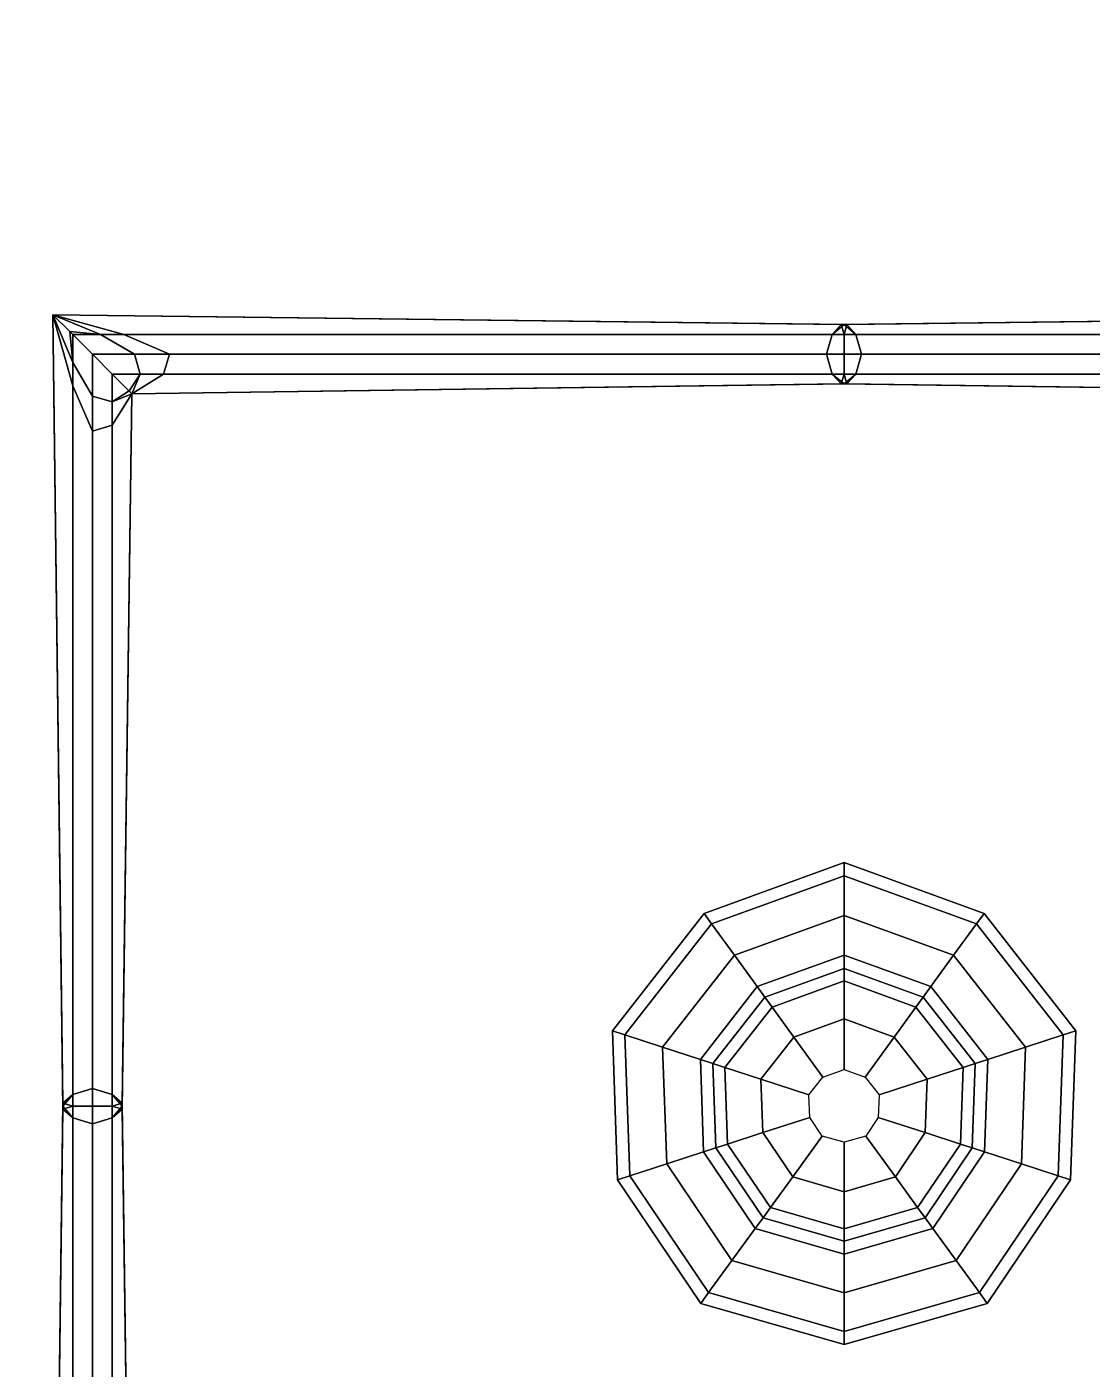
# Model space of a CAD drawing. Extents: x -9.3 to 15.5, y -7 to 5.4.
# Drawn here: x -2.679 to -1.261, y -1.682 to 0.104 of the extents above; entities that cross this region are included whole.
import ezdxf

# ---------------------------------------------------------------- set-up
doc = ezdxf.new("R2010")
doc.units = 0

msp = doc.modelspace()

# ---------------------------------------------------------------- linework, layer by layer
for points in [[(5.2088, -5.8, 10.2), (5.2088, 4.8, 10.2), (-8.3912, 4.8, 10.2), (-8.3912, -5.8, 10.2)], [(-0.4291, 0.1675, 11.0716), (-2.7534, 0.1675, 11.0716), (-2.7534, -2.8311, 11.0716), (-0.4291, -2.8311, 11.0716)], [(-2.6175, -1.3163, 18.83), (-2.6306, -1.3318, 18.8744), (-2.6438, -0.2793, 20.4235), (-2.6175, -0.3427, 20.2975)], [(-2.6175, -1.3474, 17.2882), (-2.6306, -1.3318, 17.3254), (-2.6438, -0.2793, 17.3254), (-2.6175, -0.3738, 17.2882)], [(-2.6175, -1.3474, 14.1901), (-2.6306, -1.3318, 14.2273), (-2.6438, -0.2793, 14.2273), (-2.6175, -0.3738, 14.1901)], [(-1.5757, -0.3056, 18.9189), (-1.5912, -0.2924, 18.8744), (-2.6438, -0.2793, 20.4235), (-2.5493, -0.3056, 20.3864)], [(-2.5804, -0.3056, 15.7319), (-2.5804, -0.3056, 14.2644), (-2.6438, -0.2793, 14.2273), (-2.6213, -0.3017, 15.7541)], [(-2.5804, -0.3056, 15.7319), (-2.6213, -0.3017, 15.7541), (-2.6438, -0.2793, 17.3254), (-2.5804, -0.3056, 17.1993)], [(-2.6175, -1.3163, 14.2644), (-2.6175, -0.3427, 14.2644), (-2.6438, -0.2793, 14.2273), (-2.6306, -1.3318, 14.2273)], [(-2.6175, -1.3318, 11.092), (-2.6306, -1.3279, 11.1292), (-2.6438, -0.2793, 11.1292), (-2.6175, -0.3056, 11.092)], [(-2.6175, -1.3163, 11.1663), (-2.6175, -0.3427, 11.1663), (-2.6438, -0.2793, 11.1292), (-2.6306, -1.3279, 11.1292)], [(-1.6068, -0.3056, 15.7319), (-2.5804, -0.3056, 17.1993), (-2.6438, -0.2793, 17.3254), (-1.5912, -0.2924, 15.7763)], [(-2.6175, -1.3163, 17.3625), (-2.6175, -0.3427, 17.3625), (-2.6438, -0.2793, 17.3254), (-2.6306, -1.3318, 17.3254)], [(-2.6175, -1.3474, 15.8208), (-2.6175, -0.3738, 17.2882), (-2.6438, -0.2793, 17.3254), (-2.6306, -1.3318, 15.7763)], [(-1.5757, -0.3056, 15.8208), (-1.5912, -0.2924, 15.7763), (-2.6438, -0.2793, 17.3254), (-2.5493, -0.3056, 17.2882)], [(-2.6175, -1.3474, 12.7227), (-2.6175, -0.3738, 14.1901), (-2.6438, -0.2793, 14.2273), (-2.6306, -1.3318, 12.6782)], [(-1.5757, -0.3056, 12.7227), (-1.5912, -0.2924, 12.6782), (-2.6438, -0.2793, 14.2273), (-2.5493, -0.3056, 14.1901)], [(-1.6068, -0.3056, 12.6338), (-2.5804, -0.3056, 14.1012), (-2.6438, -0.2793, 14.2273), (-1.5912, -0.2924, 12.6782)], [(-2.6175, -1.3163, 15.7319), (-2.6306, -1.3318, 15.7763), (-2.6438, -0.2793, 17.3254), (-2.6175, -0.3427, 17.1993)], [(-2.6175, -1.3163, 12.6338), (-2.6306, -1.3318, 12.6782), (-2.6438, -0.2793, 14.2273), (-2.6175, -0.3427, 14.1012)], [(-2.5804, -0.3056, 18.83), (-2.5804, -0.3056, 17.3625), (-2.6438, -0.2793, 17.3254), (-2.6213, -0.3017, 18.8522)], [(-2.5804, -0.3056, 18.83), (-2.6213, -0.3017, 18.8522), (-2.6438, -0.2793, 20.4235), (-2.5804, -0.3056, 20.2975)], [(-2.5804, -0.3056, 12.6338), (-2.5804, -0.3056, 11.1663), (-2.6438, -0.2793, 11.1292), (-2.6213, -0.3017, 12.656)], [(-2.5804, -0.3056, 12.6338), (-2.6213, -0.3017, 12.656), (-2.6438, -0.2793, 14.2273), (-2.5804, -0.3056, 14.1012)], [(-1.6068, -0.3056, 18.83), (-2.5804, -0.3056, 20.2975), (-2.6438, -0.2793, 20.4235), (-1.5912, -0.2924, 18.8744)], [(-2.6175, -1.3318, 20.4607), (-2.6175, -0.3056, 20.4607), (-2.6438, -0.2793, 20.4235), (-2.6306, -1.3357, 20.4235)], [(-2.6175, -1.3474, 20.3864), (-2.6306, -1.3357, 20.4235), (-2.6438, -0.2793, 20.4235), (-2.6175, -0.3738, 20.3864)], [(-2.6175, -0.3427, 15.7319), (-2.6175, -0.3427, 17.1993), (-2.6438, -0.2793, 17.3254), (-2.6213, -0.3017, 15.7541)], [(-2.6175, -0.3427, 15.7319), (-2.6213, -0.3017, 15.7541), (-2.6438, -0.2793, 14.2273), (-2.6175, -0.3427, 14.2644)], [(-2.6175, -0.3427, 12.6338), (-2.6175, -0.3427, 14.1012), (-2.6438, -0.2793, 14.2273), (-2.6213, -0.3017, 12.656)], [(-2.6175, -0.3427, 12.6338), (-2.6213, -0.3017, 12.656), (-2.6438, -0.2793, 11.1292), (-2.6175, -0.3427, 11.1663)], [(-2.6175, -0.3427, 18.83), (-2.6175, -0.3427, 20.2975), (-2.6438, -0.2793, 20.4235), (-2.6213, -0.3017, 18.8522)], [(-2.6175, -0.3427, 18.83), (-2.6213, -0.3017, 18.8522), (-2.6438, -0.2793, 17.3254), (-2.6175, -0.3427, 17.3625)], [(-2.6175, -1.3474, 18.9189), (-2.6175, -0.3738, 20.3864), (-2.6438, -0.2793, 20.4235), (-2.6306, -1.3318, 18.8744)], [(-1.6068, -0.3056, 17.3625), (-1.5912, -0.2924, 17.3254), (-2.6438, -0.2793, 17.3254), (-2.5804, -0.3056, 17.3625)], [(-1.6068, -0.3056, 11.1663), (-1.5951, -0.2924, 11.1292), (-2.6438, -0.2793, 11.1292), (-2.5804, -0.3056, 11.1663)], [(-1.5912, -0.3056, 11.092), (-2.6175, -0.3056, 11.092), (-2.6438, -0.2793, 11.1292), (-1.5951, -0.2924, 11.1292)], [(-1.6068, -0.3056, 14.2644), (-1.5912, -0.2924, 14.2273), (-2.6438, -0.2793, 14.2273), (-2.5804, -0.3056, 14.2644)], [(-1.5757, -0.3056, 20.3864), (-2.5493, -0.3056, 20.3864), (-2.6438, -0.2793, 20.4235), (-1.5874, -0.2924, 20.4235)], [(-1.5912, -0.3056, 20.4607), (-1.5874, -0.2924, 20.4235), (-2.6438, -0.2793, 20.4235), (-2.6175, -0.3056, 20.4607)], [(-1.5757, -0.3056, 14.1901), (-2.5493, -0.3056, 14.1901), (-2.6438, -0.2793, 14.2273), (-1.5912, -0.2924, 14.2273)], [(-1.5757, -0.3056, 17.2882), (-2.5493, -0.3056, 17.2882), (-2.6438, -0.2793, 17.3254), (-1.5912, -0.2924, 17.3254)], [(-1.6068, -0.3056, 15.7319), (-1.5912, -0.2924, 15.7763), (-0.5387, -0.2793, 14.2273), (-0.6332, -0.3056, 14.2644)], [(-1.6068, -0.3056, 12.6338), (-1.5912, -0.2924, 12.6782), (-0.5387, -0.2793, 11.1292), (-0.6332, -0.3056, 11.1663)], [(-1.6068, -0.3056, 18.83), (-1.5912, -0.2924, 18.8744), (-0.5387, -0.2793, 17.3254), (-0.6332, -0.3056, 17.3625)], [(-1.6068, -0.3056, 17.3625), (-0.6332, -0.3056, 17.3625), (-0.5387, -0.2793, 17.3254), (-1.5912, -0.2924, 17.3254)], [(-1.6068, -0.3056, 11.1663), (-0.6332, -0.3056, 11.1663), (-0.5387, -0.2793, 11.1292), (-1.5951, -0.2924, 11.1292)], [(-1.6068, -0.3056, 14.2644), (-0.6332, -0.3056, 14.2644), (-0.5387, -0.2793, 14.2273), (-1.5912, -0.2924, 14.2273)], [(-1.5912, -0.3056, 11.092), (-1.5951, -0.2924, 11.1292), (-0.5387, -0.2793, 11.1292), (-0.565, -0.3056, 11.092)], [(-1.5757, -0.3056, 18.9189), (-0.6021, -0.3056, 17.4514), (-0.5387, -0.2793, 17.3254), (-1.5912, -0.2924, 18.8744)], [(-1.5757, -0.3056, 15.8208), (-0.6021, -0.3056, 14.3533), (-0.5387, -0.2793, 14.2273), (-1.5912, -0.2924, 15.7763)], [(-1.5757, -0.3056, 12.7227), (-0.6021, -0.3056, 11.2552), (-0.5387, -0.2793, 11.1292), (-1.5912, -0.2924, 12.6782)], [(-1.5912, -0.3056, 20.4607), (-0.565, -0.3056, 20.4607), (-0.5387, -0.2793, 20.4235), (-1.5874, -0.2924, 20.4235)], [(-1.5757, -0.3056, 14.1901), (-1.5912, -0.2924, 14.2273), (-0.5387, -0.2793, 14.2273), (-0.6021, -0.3056, 14.1901)], [(-1.5757, -0.3056, 17.2882), (-1.5912, -0.2924, 17.3254), (-0.5387, -0.2793, 17.3254), (-0.6021, -0.3056, 17.2882)], [(-1.5757, -0.3056, 20.3864), (-1.5874, -0.2924, 20.4235), (-0.5387, -0.2793, 20.4235), (-0.6021, -0.3056, 20.3864)], [(-2.6175, -1.3318, 11.092), (-2.6175, -0.3056, 11.092), (-2.5912, -0.3318, 11.0734), (-2.5912, -1.3318, 11.0734)], [(-2.6175, -1.3318, 20.4607), (-2.5912, -1.3318, 20.4792), (-2.5912, -0.3318, 20.4792), (-2.6175, -0.3056, 20.4607)], [(-1.5912, -0.3056, 11.092), (-1.5912, -0.3318, 11.0734), (-2.5912, -0.3318, 11.0734), (-2.6175, -0.3056, 11.092)], [(-1.5912, -0.3056, 20.4607), (-2.6175, -0.3056, 20.4607), (-2.5912, -0.3318, 20.4792), (-1.5912, -0.3318, 20.4792)], [(-2.5804, -0.3056, 15.7319), (-2.5804, -0.3056, 17.1993), (-2.5355, -0.3318, 17.1363), (-2.5355, -0.3318, 15.7097)], [(-2.5804, -0.3056, 15.7319), (-2.5355, -0.3318, 15.7097), (-2.5355, -0.3318, 14.283), (-2.5804, -0.3056, 14.2644)], [(-1.6068, -0.3056, 15.7319), (-1.6145, -0.3318, 15.7097), (-2.5355, -0.3318, 17.1363), (-2.5804, -0.3056, 17.1993)], [(-1.6068, -0.3056, 12.6338), (-1.6145, -0.3318, 12.6115), (-2.5355, -0.3318, 14.0382), (-2.5804, -0.3056, 14.1012)], [(-2.5804, -0.3056, 18.83), (-2.5804, -0.3056, 20.2975), (-2.5355, -0.3318, 20.2344), (-2.5355, -0.3318, 18.8078)], [(-2.5804, -0.3056, 18.83), (-2.5355, -0.3318, 18.8078), (-2.5355, -0.3318, 17.3811), (-2.5804, -0.3056, 17.3625)], [(-2.5804, -0.3056, 12.6338), (-2.5804, -0.3056, 14.1012), (-2.5355, -0.3318, 14.0382), (-2.5355, -0.3318, 12.6115)], [(-2.5804, -0.3056, 12.6338), (-2.5355, -0.3318, 12.6115), (-2.5355, -0.3318, 11.1849), (-2.5804, -0.3056, 11.1663)], [(-1.6068, -0.3056, 18.83), (-1.6145, -0.3318, 18.8078), (-2.5355, -0.3318, 20.2344), (-2.5804, -0.3056, 20.2975)], [(-1.6068, -0.3056, 17.3625), (-2.5804, -0.3056, 17.3625), (-2.5355, -0.3318, 17.3811), (-1.6145, -0.3318, 17.3811)], [(-1.6068, -0.3056, 11.1663), (-2.5804, -0.3056, 11.1663), (-2.5355, -0.3318, 11.1849), (-1.6145, -0.3318, 11.1849)], [(-1.6068, -0.3056, 14.2644), (-2.5804, -0.3056, 14.2644), (-2.5355, -0.3318, 14.283), (-1.6145, -0.3318, 14.283)], [(-1.5757, -0.3056, 18.9189), (-2.5493, -0.3056, 20.3864), (-2.4889, -0.3318, 20.3678), (-1.5679, -0.3318, 18.9411)], [(-1.5757, -0.3056, 15.8208), (-2.5493, -0.3056, 17.2882), (-2.4889, -0.3318, 17.2697), (-1.5679, -0.3318, 15.843)], [(-1.5757, -0.3056, 12.7227), (-2.5493, -0.3056, 14.1901), (-2.4889, -0.3318, 14.1715), (-1.5679, -0.3318, 12.7449)], [(-1.5757, -0.3056, 20.3864), (-1.5679, -0.3318, 20.3678), (-2.4889, -0.3318, 20.3678), (-2.5493, -0.3056, 20.3864)], [(-1.5757, -0.3056, 14.1901), (-1.5679, -0.3318, 14.1715), (-2.4889, -0.3318, 14.1715), (-2.5493, -0.3056, 14.1901)], [(-1.5757, -0.3056, 17.2882), (-1.5679, -0.3318, 17.2697), (-2.4889, -0.3318, 17.2697), (-2.5493, -0.3056, 17.2882)], [(-1.6068, -0.3056, 15.7319), (-0.6332, -0.3056, 14.2644), (-0.6935, -0.3318, 14.283), (-1.6145, -0.3318, 15.7097)], [(-1.6068, -0.3056, 12.6338), (-0.6332, -0.3056, 11.1663), (-0.6935, -0.3318, 11.1849), (-1.6145, -0.3318, 12.6115)], [(-1.6068, -0.3056, 18.83), (-0.6332, -0.3056, 17.3625), (-0.6935, -0.3318, 17.3811), (-1.6145, -0.3318, 18.8078)], [(-1.6068, -0.3056, 17.3625), (-1.6145, -0.3318, 17.3811), (-0.6935, -0.3318, 17.3811), (-0.6332, -0.3056, 17.3625)], [(-1.6068, -0.3056, 11.1663), (-1.6145, -0.3318, 11.1849), (-0.6935, -0.3318, 11.1849), (-0.6332, -0.3056, 11.1663)], [(-1.6068, -0.3056, 14.2644), (-1.6145, -0.3318, 14.283), (-0.6935, -0.3318, 14.283), (-0.6332, -0.3056, 14.2644)], [(-1.5912, -0.3056, 11.092), (-0.565, -0.3056, 11.092), (-0.5912, -0.3318, 11.0734), (-1.5912, -0.3318, 11.0734)], [(-1.5912, -0.3056, 20.4607), (-1.5912, -0.3318, 20.4792), (-0.5912, -0.3318, 20.4792), (-0.565, -0.3056, 20.4607)], [(-1.5757, -0.3056, 18.9189), (-1.5679, -0.3318, 18.9411), (-0.647, -0.3318, 17.5145), (-0.6021, -0.3056, 17.4514)], [(-1.5757, -0.3056, 15.8208), (-1.5679, -0.3318, 15.843), (-0.647, -0.3318, 14.4163), (-0.6021, -0.3056, 14.3533)], [(-1.5757, -0.3056, 12.7227), (-1.5679, -0.3318, 12.7449), (-0.647, -0.3318, 11.3182), (-0.6021, -0.3056, 11.2552)], [(-1.5757, -0.3056, 20.3864), (-0.6021, -0.3056, 20.3864), (-0.647, -0.3318, 20.3678), (-1.5679, -0.3318, 20.3678)], [(-1.5757, -0.3056, 14.1901), (-0.6021, -0.3056, 14.1901), (-0.647, -0.3318, 14.1715), (-1.5679, -0.3318, 14.1715)], [(-1.5757, -0.3056, 17.2882), (-0.6021, -0.3056, 17.2882), (-0.647, -0.3318, 17.2697), (-1.5679, -0.3318, 17.2697)], [(-2.565, -1.3318, 11.092), (-2.5912, -1.3318, 11.0734), (-2.5912, -0.3318, 11.0734), (-2.565, -0.3581, 11.092)], [(-2.565, -1.3318, 20.4607), (-2.565, -0.3581, 20.4607), (-2.5912, -0.3318, 20.4792), (-2.5912, -1.3318, 20.4792)], [(-1.5912, -0.3581, 11.092), (-2.565, -0.3581, 11.092), (-2.5912, -0.3318, 11.0734), (-1.5912, -0.3318, 11.0734)], [(-1.5912, -0.3581, 20.4607), (-1.5912, -0.3318, 20.4792), (-2.5912, -0.3318, 20.4792), (-2.565, -0.3581, 20.4607)], [(-2.5278, -0.3581, 15.7319), (-2.5278, -0.3581, 14.2644), (-2.5355, -0.3318, 14.283), (-2.5355, -0.3318, 15.7097)], [(-2.5278, -0.3581, 15.7319), (-2.5355, -0.3318, 15.7097), (-2.5355, -0.3318, 17.1363), (-2.5278, -0.3581, 17.1993)], [(-1.6068, -0.3581, 15.7319), (-2.5278, -0.3581, 17.1993), (-2.5355, -0.3318, 17.1363), (-1.6145, -0.3318, 15.7097)], [(-1.6068, -0.3581, 12.6338), (-2.5278, -0.3581, 14.1012), (-2.5355, -0.3318, 14.0382), (-1.6145, -0.3318, 12.6115)], [(-2.5278, -0.3581, 18.83), (-2.5278, -0.3581, 17.3625), (-2.5355, -0.3318, 17.3811), (-2.5355, -0.3318, 18.8078)], [(-2.5278, -0.3581, 18.83), (-2.5355, -0.3318, 18.8078), (-2.5355, -0.3318, 20.2344), (-2.5278, -0.3581, 20.2975)], [(-2.5278, -0.3581, 12.6338), (-2.5278, -0.3581, 11.1663), (-2.5355, -0.3318, 11.1849), (-2.5355, -0.3318, 12.6115)], [(-2.5278, -0.3581, 12.6338), (-2.5355, -0.3318, 12.6115), (-2.5355, -0.3318, 14.0382), (-2.5278, -0.3581, 14.1012)], [(-1.6068, -0.3581, 18.83), (-2.5278, -0.3581, 20.2975), (-2.5355, -0.3318, 20.2344), (-1.6145, -0.3318, 18.8078)], [(-1.6068, -0.3581, 17.3625), (-1.6145, -0.3318, 17.3811), (-2.5355, -0.3318, 17.3811), (-2.5278, -0.3581, 17.3625)], [(-1.6068, -0.3581, 11.1663), (-1.6145, -0.3318, 11.1849), (-2.5355, -0.3318, 11.1849), (-2.5278, -0.3581, 11.1663)], [(-1.6068, -0.3581, 14.2644), (-1.6145, -0.3318, 14.283), (-2.5355, -0.3318, 14.283), (-2.5278, -0.3581, 14.2644)], [(-1.5757, -0.3581, 18.9189), (-1.5679, -0.3318, 18.9411), (-2.4889, -0.3318, 20.3678), (-2.4968, -0.3581, 20.3864)], [(-1.5757, -0.3581, 15.8208), (-1.5679, -0.3318, 15.843), (-2.4889, -0.3318, 17.2697), (-2.4968, -0.3581, 17.2882)], [(-1.5757, -0.3581, 12.7227), (-1.5679, -0.3318, 12.7449), (-2.4889, -0.3318, 14.1715), (-2.4968, -0.3581, 14.1901)], [(-1.5757, -0.3581, 20.3864), (-2.4968, -0.3581, 20.3864), (-2.4889, -0.3318, 20.3678), (-1.5679, -0.3318, 20.3678)], [(-1.5757, -0.3581, 14.1901), (-2.4968, -0.3581, 14.1901), (-2.4889, -0.3318, 14.1715), (-1.5679, -0.3318, 14.1715)], [(-1.5757, -0.3581, 17.2882), (-2.4968, -0.3581, 17.2882), (-2.4889, -0.3318, 17.2697), (-1.5679, -0.3318, 17.2697)], [(-1.6068, -0.3581, 15.7319), (-1.6145, -0.3318, 15.7097), (-0.6935, -0.3318, 14.283), (-0.6857, -0.3581, 14.2644)], [(-1.6068, -0.3581, 12.6338), (-1.6145, -0.3318, 12.6115), (-0.6935, -0.3318, 11.1849), (-0.6857, -0.3581, 11.1663)], [(-1.6068, -0.3581, 18.83), (-1.6145, -0.3318, 18.8078), (-0.6935, -0.3318, 17.3811), (-0.6857, -0.3581, 17.3625)], [(-1.6068, -0.3581, 17.3625), (-0.6857, -0.3581, 17.3625), (-0.6935, -0.3318, 17.3811), (-1.6145, -0.3318, 17.3811)], [(-1.6068, -0.3581, 11.1663), (-0.6857, -0.3581, 11.1663), (-0.6935, -0.3318, 11.1849), (-1.6145, -0.3318, 11.1849)], [(-1.6068, -0.3581, 14.2644), (-0.6857, -0.3581, 14.2644), (-0.6935, -0.3318, 14.283), (-1.6145, -0.3318, 14.283)], [(-1.5912, -0.3581, 11.092), (-1.5912, -0.3318, 11.0734), (-0.5912, -0.3318, 11.0734), (-0.6175, -0.3581, 11.092)], [(-1.5912, -0.3581, 20.4607), (-0.6175, -0.3581, 20.4607), (-0.5912, -0.3318, 20.4792), (-1.5912, -0.3318, 20.4792)], [(-1.5757, -0.3581, 18.9189), (-0.6547, -0.3581, 17.4514), (-0.647, -0.3318, 17.5145), (-1.5679, -0.3318, 18.9411)], [(-1.5757, -0.3581, 15.8208), (-0.6547, -0.3581, 14.3533), (-0.647, -0.3318, 14.4163), (-1.5679, -0.3318, 15.843)], [(-1.5757, -0.3581, 12.7227), (-0.6547, -0.3581, 11.2552), (-0.647, -0.3318, 11.3182), (-1.5679, -0.3318, 12.7449)], [(-1.5757, -0.3581, 20.3864), (-1.5679, -0.3318, 20.3678), (-0.647, -0.3318, 20.3678), (-0.6547, -0.3581, 20.3864)], [(-1.5757, -0.3581, 14.1901), (-1.5679, -0.3318, 14.1715), (-0.647, -0.3318, 14.1715), (-0.6547, -0.3581, 14.1901)], [(-1.5757, -0.3581, 17.2882), (-1.5679, -0.3318, 17.2697), (-0.647, -0.3318, 17.2697), (-0.6547, -0.3581, 17.2882)], [(-2.6175, -1.3163, 18.83), (-2.6175, -0.3427, 20.2975), (-2.5912, -0.3876, 20.2344), (-2.5912, -1.3085, 18.8078)], [(-2.6175, -1.3163, 14.2644), (-2.5912, -1.3085, 14.283), (-2.5912, -0.3876, 14.283), (-2.6175, -0.3427, 14.2644)], [(-2.6175, -1.3163, 11.1663), (-2.5912, -1.3085, 11.1849), (-2.5912, -0.3876, 11.1849), (-2.6175, -0.3427, 11.1663)], [(-2.6175, -1.3163, 17.3625), (-2.5912, -1.3085, 17.3811), (-2.5912, -0.3876, 17.3811), (-2.6175, -0.3427, 17.3625)], [(-2.6175, -1.3163, 15.7319), (-2.6175, -0.3427, 17.1993), (-2.5912, -0.3876, 17.1363), (-2.5912, -1.3085, 15.7097)], [(-2.6175, -1.3163, 12.6338), (-2.6175, -0.3427, 14.1012), (-2.5912, -0.3876, 14.0382), (-2.5912, -1.3085, 12.6115)], [(-2.6175, -0.3427, 15.7319), (-2.6175, -0.3427, 14.2644), (-2.5912, -0.3876, 14.283), (-2.5912, -0.3876, 15.7097)], [(-2.6175, -0.3427, 15.7319), (-2.5912, -0.3876, 15.7097), (-2.5912, -0.3876, 17.1363), (-2.6175, -0.3427, 17.1993)], [(-2.6175, -0.3427, 12.6338), (-2.6175, -0.3427, 11.1663), (-2.5912, -0.3876, 11.1849), (-2.5912, -0.3876, 12.6115)], [(-2.6175, -0.3427, 12.6338), (-2.5912, -0.3876, 12.6115), (-2.5912, -0.3876, 14.0382), (-2.6175, -0.3427, 14.1012)], [(-2.6175, -0.3427, 18.83), (-2.6175, -0.3427, 17.3625), (-2.5912, -0.3876, 17.3811), (-2.5912, -0.3876, 18.8078)], [(-2.6175, -0.3427, 18.83), (-2.5912, -0.3876, 18.8078), (-2.5912, -0.3876, 20.2344), (-2.6175, -0.3427, 20.2975)], [(-2.6175, -1.3474, 17.2882), (-2.6175, -0.3738, 17.2882), (-2.5912, -0.4341, 17.2697), (-2.5912, -1.3551, 17.2697)], [(-2.6175, -1.3474, 14.1901), (-2.6175, -0.3738, 14.1901), (-2.5912, -0.4341, 14.1715), (-2.5912, -1.3551, 14.1715)], [(-2.6175, -1.3474, 15.8208), (-2.5912, -1.3551, 15.843), (-2.5912, -0.4341, 17.2697), (-2.6175, -0.3738, 17.2882)], [(-2.6175, -1.3474, 12.7227), (-2.5912, -1.3551, 12.7449), (-2.5912, -0.4341, 14.1715), (-2.6175, -0.3738, 14.1901)], [(-2.6175, -1.3474, 20.3864), (-2.6175, -0.3738, 20.3864), (-2.5912, -0.4341, 20.3678), (-2.5912, -1.3551, 20.3678)], [(-2.6175, -1.3474, 18.9189), (-2.5912, -1.3551, 18.9411), (-2.5912, -0.4341, 20.3678), (-2.6175, -0.3738, 20.3864)], [(-2.565, -1.3318, 11.092), (-2.565, -0.3581, 11.092), (-2.5387, -0.3844, 11.1292), (-2.5518, -1.3279, 11.1292)], [(-2.565, -1.3318, 20.4607), (-2.5518, -1.3357, 20.4235), (-2.5387, -0.3844, 20.4235), (-2.565, -0.3581, 20.4607)], [(-1.5912, -0.3581, 11.092), (-1.5951, -0.3712, 11.1292), (-2.5387, -0.3844, 11.1292), (-2.565, -0.3581, 11.092)], [(-1.5912, -0.3581, 20.4607), (-2.565, -0.3581, 20.4607), (-2.5387, -0.3844, 20.4235), (-1.5874, -0.3712, 20.4235)], [(-2.5278, -0.3581, 15.7319), (-2.5278, -0.3581, 17.1993), (-2.5387, -0.3844, 17.3254), (-2.5425, -0.3805, 15.7541)], [(-2.5278, -0.3581, 15.7319), (-2.5425, -0.3805, 15.7541), (-2.5387, -0.3844, 14.2273), (-2.5278, -0.3581, 14.2644)], [(-2.5278, -0.3581, 18.83), (-2.5278, -0.3581, 20.2975), (-2.5387, -0.3844, 20.4235), (-2.5425, -0.3805, 18.8522)], [(-2.5278, -0.3581, 18.83), (-2.5425, -0.3805, 18.8522), (-2.5387, -0.3844, 17.3254), (-2.5278, -0.3581, 17.3625)], [(-2.5278, -0.3581, 12.6338), (-2.5278, -0.3581, 14.1012), (-2.5387, -0.3844, 14.2273), (-2.5425, -0.3805, 12.656)], [(-2.5278, -0.3581, 12.6338), (-2.5425, -0.3805, 12.656), (-2.5387, -0.3844, 11.1292), (-2.5278, -0.3581, 11.1663)], [(-1.5757, -0.3581, 18.9189), (-2.4968, -0.3581, 20.3864), (-2.5387, -0.3844, 20.4235), (-1.5912, -0.3712, 18.8744)], [(-1.6068, -0.3581, 15.7319), (-1.5912, -0.3712, 15.7763), (-2.5387, -0.3844, 17.3254), (-2.5278, -0.3581, 17.1993)], [(-1.5757, -0.3581, 15.8208), (-2.4968, -0.3581, 17.2882), (-2.5387, -0.3844, 17.3254), (-1.5912, -0.3712, 15.7763)], [(-1.5757, -0.3581, 12.7227), (-2.4968, -0.3581, 14.1901), (-2.5387, -0.3844, 14.2273), (-1.5912, -0.3712, 12.6782)], [(-1.6068, -0.3581, 12.6338), (-1.5912, -0.3712, 12.6782), (-2.5387, -0.3844, 14.2273), (-2.5278, -0.3581, 14.1012)], [(-1.6068, -0.3581, 18.83), (-1.5912, -0.3712, 18.8744), (-2.5387, -0.3844, 20.4235), (-2.5278, -0.3581, 20.2975)], [(-1.6068, -0.3581, 17.3625), (-2.5278, -0.3581, 17.3625), (-2.5387, -0.3844, 17.3254), (-1.5912, -0.3712, 17.3254)], [(-1.6068, -0.3581, 11.1663), (-2.5278, -0.3581, 11.1663), (-2.5387, -0.3844, 11.1292), (-1.5951, -0.3712, 11.1292)], [(-1.6068, -0.3581, 14.2644), (-2.5278, -0.3581, 14.2644), (-2.5387, -0.3844, 14.2273), (-1.5912, -0.3712, 14.2273)], [(-1.5757, -0.3581, 20.3864), (-1.5874, -0.3712, 20.4235), (-2.5387, -0.3844, 20.4235), (-2.4968, -0.3581, 20.3864)], [(-1.5757, -0.3581, 14.1901), (-1.5912, -0.3712, 14.2273), (-2.5387, -0.3844, 14.2273), (-2.4968, -0.3581, 14.1901)], [(-1.5757, -0.3581, 17.2882), (-1.5912, -0.3712, 17.3254), (-2.5387, -0.3844, 17.3254), (-2.4968, -0.3581, 17.2882)], [(-1.6068, -0.3581, 15.7319), (-0.6857, -0.3581, 14.2644), (-0.6438, -0.3844, 14.2273), (-1.5912, -0.3712, 15.7763)], [(-1.6068, -0.3581, 12.6338), (-0.6857, -0.3581, 11.1663), (-0.6438, -0.3844, 11.1292), (-1.5912, -0.3712, 12.6782)], [(-1.6068, -0.3581, 18.83), (-0.6857, -0.3581, 17.3625), (-0.6438, -0.3844, 17.3254), (-1.5912, -0.3712, 18.8744)], [(-1.6068, -0.3581, 17.3625), (-1.5912, -0.3712, 17.3254), (-0.6438, -0.3844, 17.3254), (-0.6857, -0.3581, 17.3625)], [(-1.6068, -0.3581, 11.1663), (-1.5951, -0.3712, 11.1292), (-0.6438, -0.3844, 11.1292), (-0.6857, -0.3581, 11.1663)], [(-1.6068, -0.3581, 14.2644), (-1.5912, -0.3712, 14.2273), (-0.6438, -0.3844, 14.2273), (-0.6857, -0.3581, 14.2644)], [(-1.5912, -0.3581, 11.092), (-0.6175, -0.3581, 11.092), (-0.6438, -0.3844, 11.1292), (-1.5951, -0.3712, 11.1292)], [(-1.5757, -0.3581, 18.9189), (-1.5912, -0.3712, 18.8744), (-0.6438, -0.3844, 17.3254), (-0.6547, -0.3581, 17.4514)], [(-1.5757, -0.3581, 15.8208), (-1.5912, -0.3712, 15.7763), (-0.6438, -0.3844, 14.2273), (-0.6547, -0.3581, 14.3533)], [(-1.5757, -0.3581, 12.7227), (-1.5912, -0.3712, 12.6782), (-0.6438, -0.3844, 11.1292), (-0.6547, -0.3581, 11.2552)], [(-1.5912, -0.3581, 20.4607), (-1.5874, -0.3712, 20.4235), (-0.6438, -0.3844, 20.4235), (-0.6175, -0.3581, 20.4607)], [(-1.5757, -0.3581, 14.1901), (-0.6547, -0.3581, 14.1901), (-0.6438, -0.3844, 14.2273), (-1.5912, -0.3712, 14.2273)], [(-1.5757, -0.3581, 17.2882), (-0.6547, -0.3581, 17.2882), (-0.6438, -0.3844, 17.3254), (-1.5912, -0.3712, 17.3254)], [(-1.5757, -0.3581, 20.3864), (-0.6547, -0.3581, 20.3864), (-0.6438, -0.3844, 20.4235), (-1.5874, -0.3712, 20.4235)], [(-2.565, -1.3163, 14.2644), (-2.565, -0.3952, 14.2644), (-2.5912, -0.3876, 14.283), (-2.5912, -1.3085, 14.283)], [(-2.565, -1.3163, 11.1663), (-2.565, -0.3952, 11.1663), (-2.5912, -0.3876, 11.1849), (-2.5912, -1.3085, 11.1849)], [(-2.565, -1.3163, 17.3625), (-2.565, -0.3952, 17.3625), (-2.5912, -0.3876, 17.3811), (-2.5912, -1.3085, 17.3811)], [(-2.565, -1.3163, 15.7319), (-2.5912, -1.3085, 15.7097), (-2.5912, -0.3876, 17.1363), (-2.565, -0.3952, 17.1993)], [(-2.565, -1.3163, 12.6338), (-2.5912, -1.3085, 12.6115), (-2.5912, -0.3876, 14.0382), (-2.565, -0.3952, 14.1012)], [(-2.565, -0.3952, 15.7319), (-2.565, -0.3952, 17.1993), (-2.5912, -0.3876, 17.1363), (-2.5912, -0.3876, 15.7097)], [(-2.565, -0.3952, 15.7319), (-2.5912, -0.3876, 15.7097), (-2.5912, -0.3876, 14.283), (-2.565, -0.3952, 14.2644)], [(-2.565, -0.3952, 12.6338), (-2.565, -0.3952, 14.1012), (-2.5912, -0.3876, 14.0382), (-2.5912, -0.3876, 12.6115)], [(-2.565, -0.3952, 12.6338), (-2.5912, -0.3876, 12.6115), (-2.5912, -0.3876, 11.1849), (-2.565, -0.3952, 11.1663)], [(-2.565, -1.3163, 18.83), (-2.5912, -1.3085, 18.8078), (-2.5912, -0.3876, 20.2344), (-2.565, -0.3952, 20.2975)], [(-2.565, -0.3952, 18.83), (-2.565, -0.3952, 20.2975), (-2.5912, -0.3876, 20.2344), (-2.5912, -0.3876, 18.8078)], [(-2.565, -0.3952, 18.83), (-2.5912, -0.3876, 18.8078), (-2.5912, -0.3876, 17.3811), (-2.565, -0.3952, 17.3625)], [(-2.565, -0.3952, 15.7319), (-2.565, -0.3952, 14.2644), (-2.5387, -0.3844, 14.2273), (-2.5425, -0.3805, 15.7541)], [(-2.565, -0.3952, 15.7319), (-2.5425, -0.3805, 15.7541), (-2.5387, -0.3844, 17.3254), (-2.565, -0.3952, 17.1993)], [(-2.565, -0.3952, 12.6338), (-2.565, -0.3952, 11.1663), (-2.5387, -0.3844, 11.1292), (-2.5425, -0.3805, 12.656)], [(-2.565, -0.3952, 12.6338), (-2.5425, -0.3805, 12.656), (-2.5387, -0.3844, 14.2273), (-2.565, -0.3952, 14.1012)], [(-2.565, -0.3952, 18.83), (-2.565, -0.3952, 17.3625), (-2.5387, -0.3844, 17.3254), (-2.5425, -0.3805, 18.8522)], [(-2.565, -0.3952, 18.83), (-2.5425, -0.3805, 18.8522), (-2.5387, -0.3844, 20.4235), (-2.565, -0.3952, 20.2975)], [(-2.565, -1.3474, 17.2882), (-2.565, -0.4263, 17.2882), (-2.5387, -0.3844, 17.3254), (-2.5518, -1.3318, 17.3254)], [(-2.565, -1.3474, 14.1901), (-2.565, -0.4263, 14.1901), (-2.5387, -0.3844, 14.2273), (-2.5518, -1.3318, 14.2273)], [(-2.565, -1.3163, 14.2644), (-2.5518, -1.3318, 14.2273), (-2.5387, -0.3844, 14.2273), (-2.565, -0.3952, 14.2644)], [(-2.565, -1.3163, 11.1663), (-2.5518, -1.3279, 11.1292), (-2.5387, -0.3844, 11.1292), (-2.565, -0.3952, 11.1663)], [(-2.565, -1.3163, 17.3625), (-2.5518, -1.3318, 17.3254), (-2.5387, -0.3844, 17.3254), (-2.565, -0.3952, 17.3625)], [(-2.565, -1.3474, 15.8208), (-2.5518, -1.3318, 15.7763), (-2.5387, -0.3844, 17.3254), (-2.565, -0.4263, 17.2882)], [(-2.565, -1.3474, 12.7227), (-2.5518, -1.3318, 12.6782), (-2.5387, -0.3844, 14.2273), (-2.565, -0.4263, 14.1901)], [(-2.565, -1.3163, 15.7319), (-2.565, -0.3952, 17.1993), (-2.5387, -0.3844, 17.3254), (-2.5518, -1.3318, 15.7763)], [(-2.565, -1.3163, 12.6338), (-2.565, -0.3952, 14.1012), (-2.5387, -0.3844, 14.2273), (-2.5518, -1.3318, 12.6782)], [(-2.565, -1.3474, 20.3864), (-2.565, -0.4263, 20.3864), (-2.5387, -0.3844, 20.4235), (-2.5518, -1.3357, 20.4235)], [(-2.565, -1.3163, 18.83), (-2.565, -0.3952, 20.2975), (-2.5387, -0.3844, 20.4235), (-2.5518, -1.3318, 18.8744)], [(-2.565, -1.3474, 18.9189), (-2.5518, -1.3318, 18.8744), (-2.5387, -0.3844, 20.4235), (-2.565, -0.4263, 20.3864)], [(-2.565, -1.3474, 17.2882), (-2.5912, -1.3551, 17.2697), (-2.5912, -0.4341, 17.2697), (-2.565, -0.4263, 17.2882)], [(-2.565, -1.3474, 14.1901), (-2.5912, -1.3551, 14.1715), (-2.5912, -0.4341, 14.1715), (-2.565, -0.4263, 14.1901)], [(-2.565, -1.3474, 15.8208), (-2.565, -0.4263, 17.2882), (-2.5912, -0.4341, 17.2697), (-2.5912, -1.3551, 15.843)], [(-2.565, -1.3474, 12.7227), (-2.565, -0.4263, 14.1901), (-2.5912, -0.4341, 14.1715), (-2.5912, -1.3551, 12.7449)], [(-2.565, -1.3474, 20.3864), (-2.5912, -1.3551, 20.3678), (-2.5912, -0.4341, 20.3678), (-2.565, -0.4263, 20.3864)], [(-2.565, -1.3474, 18.9189), (-2.565, -0.4263, 20.3864), (-2.5912, -0.4341, 20.3678), (-2.5912, -1.3551, 18.9411)], [(-1.7775, -1.0754, 14.8406), (-1.7674, -1.0893, 18.0432), (-1.5912, -1.0253, 18.0432), (-1.5912, -1.0077, 14.8406)], [(-1.7775, -1.0754, 14.8406), (-1.5912, -1.0077, 14.8406), (-1.5912, -1.0077, 11.0746), (-1.7775, -1.0754, 11.0746)], [(-1.4049, -1.0754, 14.8406), (-1.4049, -1.0754, 11.0746), (-1.5912, -1.0077, 11.0746), (-1.5912, -1.0077, 14.8406)], [(-1.4049, -1.0754, 14.8406), (-1.5912, -1.0077, 14.8406), (-1.5912, -1.0253, 18.0432), (-1.415, -1.0893, 18.0432)], [(-1.7371, -1.1311, 20.119), (-1.5912, -1.0781, 20.119), (-1.5912, -1.0253, 18.0432), (-1.7674, -1.0893, 18.0432)], [(-1.4454, -1.1311, 20.119), (-1.415, -1.0893, 18.0432), (-1.5912, -1.0253, 18.0432), (-1.5912, -1.0781, 20.119)], [(-1.7775, -1.0754, 14.8406), (-1.7775, -1.0754, 11.0746), (-1.8995, -1.2317, 11.0746), (-1.8995, -1.2317, 14.8406)], [(-1.7775, -1.0754, 14.8406), (-1.8995, -1.2317, 14.8406), (-1.8828, -1.2371, 18.0432), (-1.7674, -1.0893, 18.0432)], [(-1.7371, -1.1311, 20.119), (-1.7068, -1.1728, 22.1221), (-1.5912, -1.1309, 22.1221), (-1.5912, -1.0781, 20.119)], [(-1.4454, -1.1311, 20.119), (-1.5912, -1.0781, 20.119), (-1.5912, -1.1309, 22.1221), (-1.4757, -1.1728, 22.1221)], [(-1.4049, -1.0754, 14.8406), (-1.415, -1.0893, 18.0432), (-1.2997, -1.2371, 18.0432), (-1.283, -1.2317, 14.8406)], [(-1.4049, -1.0754, 14.8406), (-1.283, -1.2317, 14.8406), (-1.283, -1.2317, 11.0746), (-1.4049, -1.0754, 11.0746)], [(-1.7371, -1.1311, 20.119), (-1.7674, -1.0893, 18.0432), (-1.8828, -1.2371, 18.0432), (-1.8326, -1.2534, 20.119)], [(-1.4454, -1.1311, 20.119), (-1.3499, -1.2534, 20.119), (-1.2997, -1.2371, 18.0432), (-1.415, -1.0893, 18.0432)], [(-1.7371, -1.1311, 20.119), (-1.8326, -1.2534, 20.119), (-1.7824, -1.2697, 22.1221), (-1.7068, -1.1728, 22.1221)], [(-1.6966, -1.1867, 25.1065), (-1.5912, -1.1485, 25.1065), (-1.5912, -1.1309, 22.1221), (-1.7068, -1.1728, 22.1221)], [(-1.4858, -1.1867, 25.1065), (-1.4757, -1.1728, 22.1221), (-1.5912, -1.1309, 22.1221), (-1.5912, -1.1485, 25.1065)], [(-1.4454, -1.1311, 20.119), (-1.4757, -1.1728, 22.1221), (-1.4001, -1.2697, 22.1221), (-1.3499, -1.2534, 20.119)], [(-1.6966, -1.1867, 25.1065), (-1.687, -1.2, 28.4683), (-1.5912, -1.1652, 28.4683), (-1.5912, -1.1485, 25.1065)], [(-1.4858, -1.1867, 25.1065), (-1.5912, -1.1485, 25.1065), (-1.5912, -1.1652, 28.4683), (-1.4955, -1.2, 28.4683)], [(-1.6966, -1.1867, 25.1065), (-1.7068, -1.1728, 22.1221), (-1.7824, -1.2697, 22.1221), (-1.7656, -1.2752, 25.1065)], [(-1.658, -1.2399, 31.6037), (-1.5912, -1.2156, 31.6037), (-1.5912, -1.1652, 28.4683), (-1.687, -1.2, 28.4683)], [(-1.5244, -1.2399, 31.6037), (-1.4955, -1.2, 28.4683), (-1.5912, -1.1652, 28.4683), (-1.5912, -1.2156, 31.6037)], [(-1.4858, -1.1867, 25.1065), (-1.4168, -1.2752, 25.1065), (-1.4001, -1.2697, 22.1221), (-1.4757, -1.1728, 22.1221)], [(-1.6966, -1.1867, 25.1065), (-1.7656, -1.2752, 25.1065), (-1.7497, -1.2803, 28.4683), (-1.687, -1.2, 28.4683)], [(-1.4858, -1.1867, 25.1065), (-1.4955, -1.2, 28.4683), (-1.4328, -1.2803, 28.4683), (-1.4168, -1.2752, 25.1065)], [(-1.658, -1.2399, 31.6037), (-1.687, -1.2, 28.4683), (-1.7497, -1.2803, 28.4683), (-1.7018, -1.2959, 31.6037)], [(-1.5244, -1.2399, 31.6037), (-1.4807, -1.2959, 31.6037), (-1.4328, -1.2803, 28.4683), (-1.4955, -1.2, 28.4683)], [(-1.8927, -1.4298, 14.8406), (-1.8763, -1.4245, 18.0432), (-1.8828, -1.2371, 18.0432), (-1.8995, -1.2317, 14.8406)], [(-1.8927, -1.4298, 14.8406), (-1.8995, -1.2317, 14.8406), (-1.8995, -1.2317, 11.0746), (-1.8927, -1.4298, 11.0746)], [(-1.658, -1.2399, 31.6037), (-1.6194, -1.293, 34.6259), (-1.5912, -1.2828, 34.6259), (-1.5912, -1.2156, 31.6037)], [(-1.5244, -1.2399, 31.6037), (-1.5912, -1.2156, 31.6037), (-1.5912, -1.2828, 34.6259), (-1.563, -1.293, 34.6259)], [(-1.2898, -1.4298, 14.8406), (-1.283, -1.2317, 14.8406), (-1.2997, -1.2371, 18.0432), (-1.3061, -1.4245, 18.0432)], [(-1.2898, -1.4298, 14.8406), (-1.2898, -1.4298, 11.0746), (-1.283, -1.2317, 11.0746), (-1.283, -1.2317, 14.8406)], [(-1.8272, -1.4085, 20.119), (-1.8326, -1.2534, 20.119), (-1.8828, -1.2371, 18.0432), (-1.8763, -1.4245, 18.0432)], [(-1.658, -1.2399, 31.6037), (-1.7018, -1.2959, 31.6037), (-1.6379, -1.3167, 34.6259), (-1.6194, -1.293, 34.6259)], [(-1.5244, -1.2399, 31.6037), (-1.563, -1.293, 34.6259), (-1.5446, -1.3167, 34.6259), (-1.4807, -1.2959, 31.6037)], [(-1.3552, -1.4085, 20.119), (-1.3061, -1.4245, 18.0432), (-1.2997, -1.2371, 18.0432), (-1.3499, -1.2534, 20.119)], [(-1.8272, -1.4085, 20.119), (-1.7782, -1.3926, 22.1221), (-1.7824, -1.2697, 22.1221), (-1.8326, -1.2534, 20.119)], [(-1.3552, -1.4085, 20.119), (-1.3499, -1.2534, 20.119), (-1.4001, -1.2697, 22.1221), (-1.4043, -1.3926, 22.1221)], [(-1.7618, -1.3872, 25.1065), (-1.7656, -1.2752, 25.1065), (-1.7824, -1.2697, 22.1221), (-1.7782, -1.3926, 22.1221)], [(-1.7618, -1.3872, 25.1065), (-1.7462, -1.3822, 28.4683), (-1.7497, -1.2803, 28.4683), (-1.7656, -1.2752, 25.1065)], [(-1.6993, -1.367, 31.6037), (-1.7018, -1.2959, 31.6037), (-1.7497, -1.2803, 28.4683), (-1.7462, -1.3822, 28.4683)], [(-1.4831, -1.367, 31.6037), (-1.4363, -1.3822, 28.4683), (-1.4328, -1.2803, 28.4683), (-1.4807, -1.2959, 31.6037)], [(-1.4207, -1.3872, 25.1065), (-1.4168, -1.2752, 25.1065), (-1.4328, -1.2803, 28.4683), (-1.4363, -1.3822, 28.4683)], [(-1.4207, -1.3872, 25.1065), (-1.4043, -1.3926, 22.1221), (-1.4001, -1.2697, 22.1221), (-1.4168, -1.2752, 25.1065)], [(-1.6993, -1.367, 31.6037), (-1.6369, -1.3467, 34.6259), (-1.6379, -1.3167, 34.6259), (-1.7018, -1.2959, 31.6037)], [(-1.4831, -1.367, 31.6037), (-1.4807, -1.2959, 31.6037), (-1.5446, -1.3167, 34.6259), (-1.5456, -1.3467, 34.6259)], [(-2.6175, -1.3163, 18.83), (-2.6175, -2.2899, 17.3625), (-2.6438, -2.3844, 17.3254), (-2.6306, -1.3318, 18.8744)], [(-2.6175, -1.3163, 14.2644), (-2.6306, -1.3318, 14.2273), (-2.6438, -2.3844, 14.2273), (-2.6175, -2.2899, 14.2644)], [(-2.6175, -1.3163, 11.1663), (-2.6306, -1.3279, 11.1292), (-2.6438, -2.3844, 11.1292), (-2.6175, -2.2899, 11.1663)], [(-2.6175, -1.3163, 17.3625), (-2.6306, -1.3318, 17.3254), (-2.6438, -2.3844, 17.3254), (-2.6175, -2.2899, 17.3625)], [(-2.6175, -1.3163, 15.7319), (-2.6175, -2.2899, 14.2644), (-2.6438, -2.3844, 14.2273), (-2.6306, -1.3318, 15.7763)], [(-2.6175, -1.3163, 12.6338), (-2.6175, -2.2899, 11.1663), (-2.6438, -2.3844, 11.1292), (-2.6306, -1.3318, 12.6782)], [(-2.6175, -1.3163, 18.83), (-2.5912, -1.3085, 18.8078), (-2.5912, -2.2295, 17.3811), (-2.6175, -2.2899, 17.3625)], [(-2.6175, -1.3163, 14.2644), (-2.6175, -2.2899, 14.2644), (-2.5912, -2.2295, 14.283), (-2.5912, -1.3085, 14.283)], [(-2.6175, -1.3163, 11.1663), (-2.6175, -2.2899, 11.1663), (-2.5912, -2.2295, 11.1849), (-2.5912, -1.3085, 11.1849)], [(-2.6175, -1.3163, 17.3625), (-2.6175, -2.2899, 17.3625), (-2.5912, -2.2295, 17.3811), (-2.5912, -1.3085, 17.3811)], [(-2.6175, -1.3163, 15.7319), (-2.5912, -1.3085, 15.7097), (-2.5912, -2.2295, 14.283), (-2.6175, -2.2899, 14.2644)], [(-2.6175, -1.3163, 12.6338), (-2.5912, -1.3085, 12.6115), (-2.5912, -2.2295, 11.1849), (-2.6175, -2.2899, 11.1663)], [(-2.565, -1.3163, 14.2644), (-2.5912, -1.3085, 14.283), (-2.5912, -2.2295, 14.283), (-2.565, -2.2374, 14.2644)], [(-2.565, -1.3163, 11.1663), (-2.5912, -1.3085, 11.1849), (-2.5912, -2.2295, 11.1849), (-2.565, -2.2374, 11.1663)], [(-2.565, -1.3163, 17.3625), (-2.5912, -1.3085, 17.3811), (-2.5912, -2.2295, 17.3811), (-2.565, -2.2374, 17.3625)], [(-2.565, -1.3163, 15.7319), (-2.565, -2.2374, 14.2644), (-2.5912, -2.2295, 14.283), (-2.5912, -1.3085, 15.7097)], [(-2.565, -1.3163, 12.6338), (-2.565, -2.2374, 11.1663), (-2.5912, -2.2295, 11.1849), (-2.5912, -1.3085, 12.6115)], [(-2.565, -1.3163, 18.83), (-2.565, -2.2374, 17.3625), (-2.5912, -2.2295, 17.3811), (-2.5912, -1.3085, 18.8078)], [(-2.565, -1.3163, 14.2644), (-2.565, -2.2374, 14.2644), (-2.5387, -2.2793, 14.2273), (-2.5518, -1.3318, 14.2273)], [(-2.565, -1.3163, 11.1663), (-2.565, -2.2374, 11.1663), (-2.5387, -2.2793, 11.1292), (-2.5518, -1.3279, 11.1292)], [(-2.565, -1.3163, 17.3625), (-2.565, -2.2374, 17.3625), (-2.5387, -2.2793, 17.3254), (-2.5518, -1.3318, 17.3254)], [(-2.565, -1.3163, 15.7319), (-2.5518, -1.3318, 15.7763), (-2.5387, -2.2793, 14.2273), (-2.565, -2.2374, 14.2644)], [(-2.565, -1.3163, 12.6338), (-2.5518, -1.3318, 12.6782), (-2.5387, -2.2793, 11.1292), (-2.565, -2.2374, 11.1663)], [(-2.565, -1.3163, 18.83), (-2.5518, -1.3318, 18.8744), (-2.5387, -2.2793, 17.3254), (-2.565, -2.2374, 17.3625)], [(-2.6175, -1.3318, 11.092), (-2.6175, -2.3581, 11.092), (-2.6438, -2.3844, 11.1292), (-2.6306, -1.3279, 11.1292)], [(-2.6175, -1.3474, 17.2882), (-2.6175, -2.3209, 17.2882), (-2.6438, -2.3844, 17.3254), (-2.6306, -1.3318, 17.3254)], [(-2.6175, -1.3474, 14.1901), (-2.6175, -2.3209, 14.1901), (-2.6438, -2.3844, 14.2273), (-2.6306, -1.3318, 14.2273)], [(-2.6175, -1.3474, 15.8208), (-2.6306, -1.3318, 15.7763), (-2.6438, -2.3844, 14.2273), (-2.6175, -2.3209, 14.3533)], [(-2.6175, -1.3474, 12.7227), (-2.6306, -1.3318, 12.6782), (-2.6438, -2.3844, 11.1292), (-2.6175, -2.3209, 11.2552)], [(-2.6175, -1.3318, 20.4607), (-2.6306, -1.3357, 20.4235), (-2.6438, -2.3844, 20.4235), (-2.6175, -2.3581, 20.4607)], [(-2.6175, -1.3474, 18.9189), (-2.6306, -1.3318, 18.8744), (-2.6438, -2.3844, 17.3254), (-2.6175, -2.3209, 17.4514)], [(-2.6175, -1.3474, 20.3864), (-2.6175, -2.3209, 20.3864), (-2.6438, -2.3844, 20.4235), (-2.6306, -1.3357, 20.4235)], [(-2.6175, -1.3318, 11.092), (-2.5912, -1.3318, 11.0734), (-2.5912, -2.3318, 11.0734), (-2.6175, -2.3581, 11.092)], [(-2.6175, -1.3318, 20.4607), (-2.6175, -2.3581, 20.4607), (-2.5912, -2.3318, 20.4792), (-2.5912, -1.3318, 20.4792)], [(-2.565, -1.3318, 11.092), (-2.565, -2.3056, 11.092), (-2.5912, -2.3318, 11.0734), (-2.5912, -1.3318, 11.0734)], [(-2.565, -1.3318, 20.4607), (-2.5912, -1.3318, 20.4792), (-2.5912, -2.3318, 20.4792), (-2.565, -2.3056, 20.4607)], [(-2.565, -1.3318, 11.092), (-2.5518, -1.3279, 11.1292), (-2.5387, -2.2793, 11.1292), (-2.565, -2.3056, 11.092)], [(-2.565, -1.3474, 17.2882), (-2.5518, -1.3318, 17.3254), (-2.5387, -2.2793, 17.3254), (-2.565, -2.2684, 17.2882)], [(-2.565, -1.3474, 14.1901), (-2.5518, -1.3318, 14.2273), (-2.5387, -2.2793, 14.2273), (-2.565, -2.2684, 14.1901)], [(-2.565, -1.3474, 15.8208), (-2.565, -2.2684, 14.3533), (-2.5387, -2.2793, 14.2273), (-2.5518, -1.3318, 15.7763)], [(-2.565, -1.3474, 12.7227), (-2.565, -2.2684, 11.2552), (-2.5387, -2.2793, 11.1292), (-2.5518, -1.3318, 12.6782)], [(-2.565, -1.3318, 20.4607), (-2.565, -2.3056, 20.4607), (-2.5387, -2.2793, 20.4235), (-2.5518, -1.3357, 20.4235)], [(-2.565, -1.3474, 18.9189), (-2.565, -2.2684, 17.4514), (-2.5387, -2.2793, 17.3254), (-2.5518, -1.3318, 18.8744)], [(-2.565, -1.3474, 20.3864), (-2.5518, -1.3357, 20.4235), (-2.5387, -2.2793, 20.4235), (-2.565, -2.2684, 20.3864)], [(-2.6175, -1.3474, 17.2882), (-2.5912, -1.3551, 17.2697), (-2.5912, -2.2761, 17.2697), (-2.6175, -2.3209, 17.2882)], [(-2.6175, -1.3474, 14.1901), (-2.5912, -1.3551, 14.1715), (-2.5912, -2.2761, 14.1715), (-2.6175, -2.3209, 14.1901)], [(-2.6175, -1.3474, 15.8208), (-2.6175, -2.3209, 14.3533), (-2.5912, -2.2761, 14.4163), (-2.5912, -1.3551, 15.843)], [(-2.6175, -1.3474, 12.7227), (-2.6175, -2.3209, 11.2552), (-2.5912, -2.2761, 11.3182), (-2.5912, -1.3551, 12.7449)], [(-2.6175, -1.3474, 20.3864), (-2.5912, -1.3551, 20.3678), (-2.5912, -2.2761, 20.3678), (-2.6175, -2.3209, 20.3864)], [(-2.6175, -1.3474, 18.9189), (-2.6175, -2.3209, 17.4514), (-2.5912, -2.2761, 17.5145), (-2.5912, -1.3551, 18.9411)], [(-2.565, -1.3474, 17.2882), (-2.565, -2.2684, 17.2882), (-2.5912, -2.2761, 17.2697), (-2.5912, -1.3551, 17.2697)], [(-2.565, -1.3474, 14.1901), (-2.565, -2.2684, 14.1901), (-2.5912, -2.2761, 14.1715), (-2.5912, -1.3551, 14.1715)], [(-2.565, -1.3474, 15.8208), (-2.5912, -1.3551, 15.843), (-2.5912, -2.2761, 14.4163), (-2.565, -2.2684, 14.3533)], [(-2.565, -1.3474, 12.7227), (-2.5912, -1.3551, 12.7449), (-2.5912, -2.2761, 11.3182), (-2.565, -2.2684, 11.2552)], [(-2.565, -1.3474, 20.3864), (-2.565, -2.2684, 20.3864), (-2.5912, -2.2761, 20.3678), (-2.5912, -1.3551, 20.3678)], [(-2.565, -1.3474, 18.9189), (-2.5912, -1.3551, 18.9411), (-2.5912, -2.2761, 17.5145), (-2.565, -2.2684, 17.4514)], [(-1.6993, -1.367, 31.6037), (-1.6595, -1.4259, 31.6037), (-1.6201, -1.3715, 34.6259), (-1.6369, -1.3467, 34.6259)], [(-1.4831, -1.367, 31.6037), (-1.5456, -1.3467, 34.6259), (-1.5624, -1.3715, 34.6259), (-1.5229, -1.4259, 31.6037)], [(-1.6993, -1.367, 31.6037), (-1.7462, -1.3822, 28.4683), (-1.6892, -1.4666, 28.4683), (-1.6595, -1.4259, 31.6037)], [(-1.5912, -1.4455, 31.6037), (-1.5912, -1.3798, 34.6259), (-1.6201, -1.3715, 34.6259), (-1.6595, -1.4259, 31.6037)], [(-1.5912, -1.4455, 31.6037), (-1.5229, -1.4259, 31.6037), (-1.5624, -1.3715, 34.6259), (-1.5912, -1.3798, 34.6259)], [(-1.4831, -1.367, 31.6037), (-1.5229, -1.4259, 31.6037), (-1.4933, -1.4666, 28.4683), (-1.4363, -1.3822, 28.4683)], [(-1.7618, -1.3872, 25.1065), (-1.7782, -1.3926, 22.1221), (-1.7094, -1.4944, 22.1221), (-1.699, -1.4802, 25.1065)], [(-1.7618, -1.3872, 25.1065), (-1.699, -1.4802, 25.1065), (-1.6892, -1.4666, 28.4683), (-1.7462, -1.3822, 28.4683)], [(-1.4207, -1.3872, 25.1065), (-1.4363, -1.3822, 28.4683), (-1.4933, -1.4666, 28.4683), (-1.4834, -1.4802, 25.1065)], [(-1.4207, -1.3872, 25.1065), (-1.4834, -1.4802, 25.1065), (-1.4731, -1.4944, 22.1221), (-1.4043, -1.3926, 22.1221)], [(-1.8272, -1.4085, 20.119), (-1.8763, -1.4245, 18.0432), (-1.7714, -1.5798, 18.0432), (-1.7404, -1.5371, 20.119)], [(-1.8272, -1.4085, 20.119), (-1.7404, -1.5371, 20.119), (-1.7094, -1.4944, 22.1221), (-1.7782, -1.3926, 22.1221)], [(-1.3552, -1.4085, 20.119), (-1.4043, -1.3926, 22.1221), (-1.4731, -1.4944, 22.1221), (-1.4421, -1.5371, 20.119)], [(-1.3552, -1.4085, 20.119), (-1.4421, -1.5371, 20.119), (-1.4111, -1.5798, 18.0432), (-1.3061, -1.4245, 18.0432)], [(-1.8927, -1.4298, 14.8406), (-1.7817, -1.594, 14.8406), (-1.7714, -1.5798, 18.0432), (-1.8763, -1.4245, 18.0432)], [(-1.5912, -1.4455, 31.6037), (-1.6595, -1.4259, 31.6037), (-1.6892, -1.4666, 28.4683), (-1.5912, -1.4947, 28.4683)], [(-1.5912, -1.4455, 31.6037), (-1.5912, -1.4947, 28.4683), (-1.4933, -1.4666, 28.4683), (-1.5229, -1.4259, 31.6037)], [(-1.2898, -1.4298, 14.8406), (-1.3061, -1.4245, 18.0432), (-1.4111, -1.5798, 18.0432), (-1.4007, -1.594, 14.8406)], [(-1.8927, -1.4298, 14.8406), (-1.8927, -1.4298, 11.0746), (-1.7817, -1.594, 11.0746), (-1.7817, -1.594, 14.8406)], [(-1.2898, -1.4298, 14.8406), (-1.4007, -1.594, 14.8406), (-1.4007, -1.594, 11.0746), (-1.2898, -1.4298, 11.0746)], [(-1.5912, -1.5112, 25.1065), (-1.699, -1.4802, 25.1065), (-1.7094, -1.4944, 22.1221), (-1.5912, -1.5284, 22.1221)], [(-1.5912, -1.5112, 25.1065), (-1.5912, -1.4947, 28.4683), (-1.6892, -1.4666, 28.4683), (-1.699, -1.4802, 25.1065)], [(-1.5912, -1.5112, 25.1065), (-1.4834, -1.4802, 25.1065), (-1.4933, -1.4666, 28.4683), (-1.5912, -1.4947, 28.4683)], [(-1.5912, -1.5112, 25.1065), (-1.5912, -1.5284, 22.1221), (-1.4731, -1.4944, 22.1221), (-1.4834, -1.4802, 25.1065)], [(-1.5912, -1.58, 20.119), (-1.5912, -1.5284, 22.1221), (-1.7094, -1.4944, 22.1221), (-1.7404, -1.5371, 20.119)], [(-1.5912, -1.58, 20.119), (-1.4421, -1.5371, 20.119), (-1.4731, -1.4944, 22.1221), (-1.5912, -1.5284, 22.1221)], [(-1.5912, -1.58, 20.119), (-1.7404, -1.5371, 20.119), (-1.7714, -1.5798, 18.0432), (-1.5912, -1.6316, 18.0432)], [(-1.5912, -1.58, 20.119), (-1.5912, -1.6316, 18.0432), (-1.4111, -1.5798, 18.0432), (-1.4421, -1.5371, 20.119)], [(-1.5912, -1.6488, 14.8406), (-1.5912, -1.6316, 18.0432), (-1.7714, -1.5798, 18.0432), (-1.7817, -1.594, 14.8406)], [(-1.5912, -1.6488, 14.8406), (-1.4007, -1.594, 14.8406), (-1.4111, -1.5798, 18.0432), (-1.5912, -1.6316, 18.0432)], [(-1.5912, -1.6488, 14.8406), (-1.7817, -1.594, 14.8406), (-1.7817, -1.594, 11.0746), (-1.5912, -1.6488, 11.0746)], [(-1.5912, -1.6488, 14.8406), (-1.5912, -1.6488, 11.0746), (-1.4007, -1.594, 11.0746), (-1.4007, -1.594, 14.8406)]]:
    msp.add_3dface(points)

doc.saveas('drawing.dxf')
